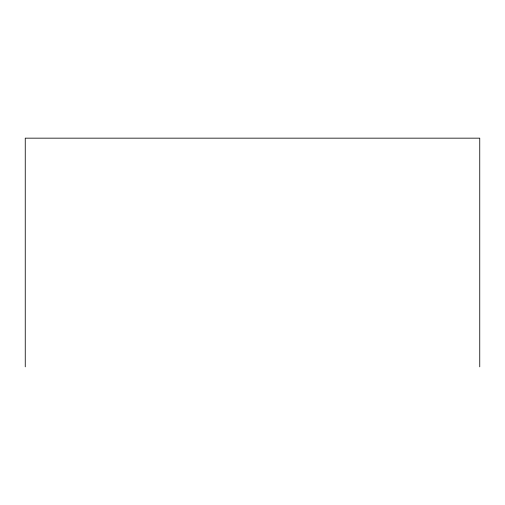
<?xml version="1.0" encoding="UTF-8"?>
<svg xmlns="http://www.w3.org/2000/svg" width="505" height="505" viewBox="0 0 505 505"><rect width="100%" height="100%" fill="white"/><g stroke="black" fill="none" stroke-linecap="round" stroke-linejoin="round"><path stroke-width="0.76" d="M479.75 366.838L479.75 138.162L25.25 138.162L25.25 366.838"/></g></svg>
